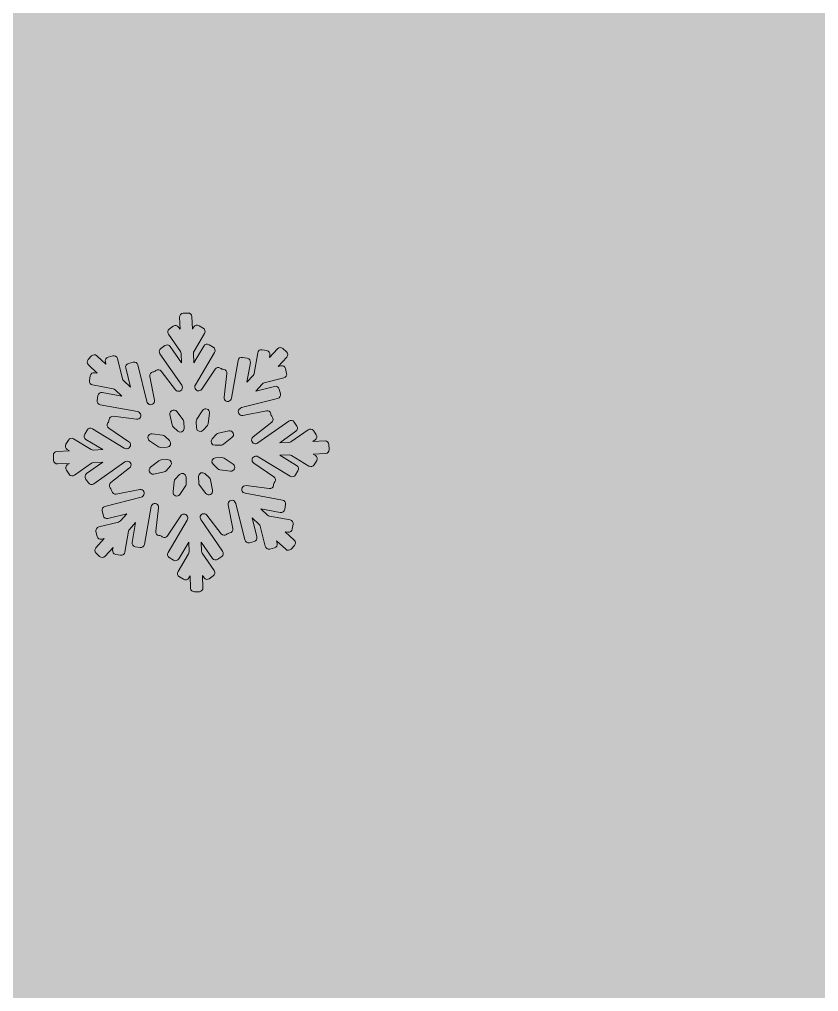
# Model space of a CAD drawing. Header units: millimetres. Extents: x 23 to 212, y -113 to -9.
# Drawn here: x 155.08 to 166.59, y -46.52 to -32.51 of the extents above; entities that cross this region are included whole.
import ezdxf

# ---------------------------------------------------------------- set-up
doc = ezdxf.new("R2010")
doc.units = ezdxf.units.MM
doc.header["$MEASUREMENT"] = 0
doc.layers.add('engraving', color=7, linetype='Continuous')
doc.layers.add('Layer 1', color=7, linetype='Continuous')

msp = doc.modelspace()

# ---------------------------------------------------------------- hatches: boundary and pattern name
at = {"layer": 'Layer 1'}
h = msp.add_hatch(color=2, dxfattribs=at)
h.dxf.hatch_style = 2
edge = h.paths.add_edge_path()
edge.add_spline(control_points=[(210.685, -79.288), (209.529, -76.47), (207.704, -73.987), (205.211, -71.837), (202.717, -69.689), (199.483, -68.006), (195.51, -66.789), (200.456, -65.005), (204.086, -62.492), (206.397, -59.247), (208.708, -56.004), (209.863, -52.435), (209.863, -48.543), (209.863, -41.326), (206.457, -35.852), (199.645, -32.121), (194.6, -29.33), (188.336, -27.699), (180.863, -27.224), (180.863, -27.224), (180.863, -24.792), (180.863, -24.792), (180.863, -22.224), (178.859, -20.106), (176.338, -19.914), (177.843, -18.799), (178.823, -17.016), (178.823, -14.999), (178.823, -11.618), (176.082, -8.878), (172.702, -8.878), (169.321, -8.878), (166.581, -11.618), (166.581, -14.999), (166.581, -17.016), (167.561, -18.799), (169.066, -19.914), (166.545, -20.106), (164.541, -22.224), (164.541, -24.792), (164.541, -24.792), (164.541, -27.073), (164.541, -27.073), (164.541, -27.073), (132.986, -27.073), (132.986, -27.073), (132.986, -27.073), (132.986, -112.222), (132.986, -112.222), (132.986, -112.222), (178.176, -112.222), (178.176, -112.222), (184.298, -112.222), (189.965, -111.381), (195.175, -109.698), (200.385, -108.016), (204.612, -105.33), (207.856, -101.639), (210.897, -98.112), (212.418, -93.672), (212.418, -88.32), (212.418, -85.117), (211.84, -82.107), (210.685, -79.288)], knot_values=[0, 0, 0, 0, 1, 1, 1, 2, 2, 2, 3, 3, 3, 4, 4, 4, 5, 5, 5, 6, 6, 6, 7, 7, 7, 8, 8, 8, 9, 9, 9, 10, 10, 10, 11, 11, 11, 12, 12, 12, 13, 13, 13, 14, 14, 14, 15, 15, 15, 16, 16, 16, 17, 17, 17, 18, 18, 18, 19, 19, 19, 20, 20, 20, 21, 21, 21, 21], degree=3, periodic=1)
edge = h.paths.add_edge_path()
edge.add_spline(control_points=[(168.894, -14.999), (168.894, -12.899), (170.602, -11.191), (172.702, -11.191), (174.801, -11.191), (176.509, -12.899), (176.509, -14.999), (176.509, -17.098), (174.801, -18.806), (172.702, -18.806), (170.602, -18.806), (168.894, -17.098), (168.894, -14.999)], knot_values=[0, 0, 0, 0, 1, 1, 1, 2, 2, 2, 3, 3, 3, 4, 4, 4, 4], degree=3, periodic=1)
edge = h.paths.add_edge_path()
edge.add_spline(control_points=[(161.024, -47.692), (161.024, -47.692), (174.526, -47.692), (174.526, -47.692), (178.824, -48.097), (180.973, -50.084), (180.973, -53.652), (180.649, -57.788), (178.5, -59.855), (174.526, -59.855), (174.526, -59.855), (161.024, -59.855), (161.024, -59.855), (161.024, -59.855), (161.024, -47.692), (161.024, -47.692)], knot_values=[0, 0, 0, 0, 1, 1, 1, 2, 2, 2, 3, 3, 3, 4, 4, 4, 5, 5, 5, 5], degree=3, periodic=1)
edge = h.paths.add_edge_path()
edge.add_spline(control_points=[(180.791, -89.643), (179.21, -90.911), (177.121, -91.543), (174.526, -91.543), (174.526, -91.543), (161.024, -91.543), (161.024, -91.543), (161.024, -91.543), (161.024, -78.893), (161.024, -78.893), (161.024, -78.893), (174.526, -78.893), (174.526, -78.893), (180.283, -78.893), (183.163, -80.804), (183.163, -84.626), (183.163, -86.703), (182.372, -88.376), (180.791, -89.643)], knot_values=[0, 0, 0, 0, 1, 1, 1, 2, 2, 2, 3, 3, 3, 4, 4, 4, 5, 5, 5, 6, 6, 6, 6], degree=3, periodic=1)

# ---------------------------------------------------------------- linework, layer by layer
at = {"layer": 'engraving', "lineweight": 0}
for points, knots in [([(159.539, -38.639), (159.538, -38.609), (159.513, -38.585), (159.483, -38.586), (159.483, -38.586), (159.309, -38.593), (159.309, -38.593), (159.309, -38.593), (159.341, -38.57), (159.341, -38.57), (159.366, -38.553), (159.372, -38.519), (159.355, -38.495), (159.355, -38.495), (159.314, -38.436), (159.314, -38.436), (159.297, -38.412), (159.263, -38.405), (159.238, -38.423), (159.238, -38.423), (158.992, -38.597), (158.992, -38.597), (158.983, -38.603), (158.973, -38.606), (158.963, -38.607), (158.963, -38.607), (158.83, -38.612), (158.83, -38.612), (158.83, -38.612), (159.064, -38.446), (159.064, -38.446), (159.088, -38.429), (159.094, -38.395), (159.077, -38.371), (159.077, -38.371), (159.037, -38.313), (159.037, -38.313), (159.02, -38.288), (158.985, -38.282), (158.961, -38.299), (158.961, -38.299), (158.513, -38.615), (158.513, -38.615), (158.504, -38.621), (158.494, -38.625), (158.484, -38.625), (158.484, -38.625), (158.481, -38.625), (158.481, -38.625), (158.428, -38.627), (158.404, -38.561), (158.445, -38.528), (158.445, -38.528), (158.714, -38.316), (158.714, -38.316), (158.737, -38.298), (158.741, -38.264), (158.723, -38.24), (158.723, -38.24), (158.714, -38.229), (158.714, -38.229), (158.709, -38.222), (158.706, -38.215), (158.704, -38.206), (158.704, -38.206), (158.701, -38.193), (158.701, -38.193), (158.696, -38.163), (158.667, -38.144), (158.637, -38.15), (158.637, -38.15), (158.298, -38.217), (158.298, -38.217), (158.247, -38.228), (158.212, -38.166), (158.247, -38.127), (158.247, -38.127), (158.253, -38.121), (158.253, -38.121), (158.26, -38.113), (158.27, -38.107), (158.28, -38.105), (158.28, -38.105), (158.8, -37.974), (158.8, -37.974), (158.829, -37.967), (158.847, -37.938), (158.84, -37.908), (158.84, -37.908), (158.822, -37.839), (158.822, -37.839), (158.815, -37.81), (158.786, -37.792), (158.756, -37.799), (158.756, -37.799), (158.484, -37.868), (158.484, -37.868), (158.484, -37.868), (158.578, -37.765), (158.578, -37.765), (158.585, -37.757), (158.594, -37.751), (158.605, -37.749), (158.605, -37.749), (158.89, -37.677), (158.89, -37.677), (158.919, -37.67), (158.937, -37.64), (158.929, -37.611), (158.929, -37.611), (158.912, -37.542), (158.912, -37.542), (158.905, -37.513), (158.875, -37.495), (158.846, -37.502), (158.846, -37.502), (158.809, -37.512), (158.809, -37.512), (158.809, -37.512), (158.931, -37.378), (158.931, -37.378), (158.951, -37.356), (158.95, -37.322), (158.928, -37.301), (158.928, -37.301), (158.876, -37.253), (158.876, -37.253), (158.854, -37.232), (158.819, -37.234), (158.799, -37.256), (158.799, -37.256), (158.682, -37.384), (158.682, -37.384), (158.682, -37.384), (158.689, -37.346), (158.689, -37.346), (158.694, -37.316), (158.674, -37.288), (158.645, -37.283), (158.645, -37.283), (158.576, -37.27), (158.576, -37.27), (158.546, -37.265), (158.518, -37.285), (158.512, -37.314), (158.512, -37.314), (158.46, -37.614), (158.46, -37.614), (158.458, -37.625), (158.454, -37.634), (158.447, -37.642), (158.447, -37.642), (158.357, -37.74), (158.357, -37.74), (158.357, -37.74), (158.407, -37.456), (158.407, -37.456), (158.412, -37.427), (158.392, -37.399), (158.363, -37.393), (158.363, -37.393), (158.294, -37.381), (158.294, -37.381), (158.264, -37.375), (158.235, -37.395), (158.23, -37.425), (158.23, -37.425), (158.135, -37.97), (158.135, -37.97), (158.133, -37.981), (158.129, -37.99), (158.122, -37.998), (158.122, -37.998), (158.122, -37.998), (158.122, -37.998), (158.086, -38.037), (158.021, -38.007), (158.027, -37.955), (158.027, -37.955), (158.069, -37.615), (158.069, -37.615), (158.072, -37.585), (158.051, -37.558), (158.021, -37.554), (158.021, -37.554), (158.008, -37.552), (158.008, -37.552), (158, -37.551), (157.992, -37.548), (157.985, -37.543), (157.985, -37.543), (157.974, -37.536), (157.974, -37.536), (157.949, -37.519), (157.914, -37.526), (157.898, -37.551), (157.898, -37.551), (157.707, -37.839), (157.707, -37.839), (157.678, -37.883), (157.61, -37.864), (157.607, -37.811), (157.607, -37.811), (157.607, -37.805), (157.607, -37.805), (157.607, -37.795), (157.609, -37.784), (157.615, -37.775), (157.615, -37.775), (157.891, -37.31), (157.891, -37.31), (157.906, -37.284), (157.898, -37.251), (157.872, -37.236), (157.872, -37.236), (157.812, -37.199), (157.812, -37.199), (157.786, -37.183), (157.752, -37.191), (157.737, -37.218), (157.737, -37.218), (157.593, -37.46), (157.593, -37.46), (157.593, -37.46), (157.588, -37.32), (157.588, -37.32), (157.587, -37.31), (157.59, -37.299), (157.595, -37.29), (157.595, -37.29), (157.747, -37.035), (157.747, -37.035), (157.762, -37.009), (157.754, -36.976), (157.728, -36.961), (157.728, -36.961), (157.668, -36.924), (157.668, -36.924), (157.642, -36.908), (157.608, -36.917), (157.593, -36.943), (157.593, -36.943), (157.574, -36.975), (157.574, -36.975), (157.574, -36.975), (157.566, -36.794), (157.566, -36.794), (157.565, -36.764), (157.54, -36.741), (157.51, -36.742), (157.51, -36.742), (157.44, -36.744), (157.44, -36.744), (157.41, -36.746), (157.386, -36.771), (157.387, -36.801), (157.387, -36.801), (157.394, -36.976), (157.394, -36.976), (157.394, -36.976), (157.373, -36.945), (157.373, -36.945), (157.356, -36.92), (157.321, -36.914), (157.297, -36.931), (157.297, -36.931), (157.239, -36.972), (157.239, -36.972), (157.215, -36.989), (157.209, -37.023), (157.226, -37.047), (157.226, -37.047), (157.399, -37.298), (157.399, -37.298), (157.405, -37.306), (157.408, -37.316), (157.409, -37.327), (157.409, -37.327), (157.414, -37.461), (157.414, -37.461), (157.414, -37.461), (157.251, -37.225), (157.251, -37.225), (157.234, -37.2), (157.2, -37.194), (157.175, -37.212), (157.175, -37.212), (157.118, -37.252), (157.118, -37.252), (157.093, -37.269), (157.087, -37.303), (157.104, -37.328), (157.104, -37.328), (157.419, -37.783), (157.419, -37.783), (157.424, -37.791), (157.428, -37.801), (157.428, -37.811), (157.428, -37.811), (157.428, -37.812), (157.428, -37.812), (157.43, -37.866), (157.363, -37.89), (157.33, -37.848), (157.33, -37.848), (157.124, -37.579), (157.124, -37.579), (157.105, -37.555), (157.071, -37.551), (157.047, -37.57), (157.047, -37.57), (157.037, -37.578), (157.037, -37.578), (157.03, -37.583), (157.022, -37.587), (157.014, -37.588), (157.014, -37.588), (157.001, -37.591), (157.001, -37.591), (156.971, -37.597), (156.952, -37.626), (156.958, -37.655), (156.958, -37.655), (157.025, -37.997), (157.025, -37.997), (157.036, -38.049), (156.973, -38.084), (156.935, -38.048), (156.935, -38.048), (156.931, -38.045), (156.931, -38.045), (156.924, -38.037), (156.918, -38.028), (156.916, -38.018), (156.916, -38.018), (156.785, -37.49), (156.785, -37.49), (156.778, -37.461), (156.748, -37.443), (156.719, -37.451), (156.719, -37.451), (156.651, -37.468), (156.651, -37.468), (156.622, -37.475), (156.604, -37.504), (156.611, -37.534), (156.611, -37.534), (156.679, -37.809), (156.679, -37.809), (156.679, -37.809), (156.579, -37.715), (156.579, -37.715), (156.571, -37.708), (156.565, -37.698), (156.563, -37.688), (156.563, -37.688), (156.491, -37.399), (156.491, -37.399), (156.484, -37.369), (156.454, -37.352), (156.425, -37.359), (156.425, -37.359), (156.357, -37.376), (156.357, -37.376), (156.328, -37.383), (156.31, -37.413), (156.318, -37.442), (156.318, -37.442), (156.327, -37.479), (156.327, -37.479), (156.327, -37.479), (156.196, -37.357), (156.196, -37.357), (156.174, -37.336), (156.139, -37.338), (156.118, -37.36), (156.118, -37.36), (156.071, -37.412), (156.071, -37.412), (156.051, -37.434), (156.052, -37.468), (156.074, -37.489), (156.074, -37.489), (156.202, -37.608), (156.202, -37.608), (156.202, -37.608), (156.164, -37.602), (156.164, -37.602), (156.135, -37.596), (156.106, -37.616), (156.101, -37.646), (156.101, -37.646), (156.089, -37.716), (156.089, -37.716), (156.084, -37.746), (156.103, -37.774), (156.133, -37.779), (156.133, -37.779), (156.429, -37.833), (156.429, -37.833), (156.439, -37.835), (156.449, -37.839), (156.457, -37.847), (156.457, -37.847), (156.555, -37.938), (156.555, -37.938), (156.555, -37.938), (156.274, -37.888), (156.274, -37.888), (156.245, -37.882), (156.216, -37.902), (156.211, -37.932), (156.211, -37.932), (156.199, -38.002), (156.199, -38.002), (156.194, -38.032), (156.213, -38.06), (156.243, -38.065), (156.243, -38.065), (156.782, -38.162), (156.782, -38.162), (156.792, -38.164), (156.802, -38.169), (156.809, -38.176), (156.809, -38.176), (156.812, -38.179), (156.812, -38.179), (156.85, -38.215), (156.82, -38.279), (156.768, -38.273), (156.768, -38.273), (156.432, -38.23), (156.432, -38.23), (156.402, -38.226), (156.375, -38.247), (156.371, -38.277), (156.371, -38.277), (156.369, -38.291), (156.369, -38.291), (156.368, -38.3), (156.365, -38.308), (156.361, -38.315), (156.361, -38.315), (156.353, -38.326), (156.353, -38.326), (156.337, -38.351), (156.343, -38.385), (156.368, -38.401), (156.368, -38.401), (156.657, -38.597), (156.657, -38.597), (156.701, -38.627), (156.681, -38.695), (156.628, -38.697), (156.628, -38.697), (156.622, -38.697), (156.622, -38.697), (156.611, -38.698), (156.6, -38.695), (156.591, -38.689), (156.591, -38.689), (156.131, -38.409), (156.131, -38.409), (156.106, -38.394), (156.072, -38.402), (156.056, -38.428), (156.056, -38.428), (156.02, -38.489), (156.02, -38.489), (156.005, -38.515), (156.013, -38.548), (156.039, -38.563), (156.039, -38.563), (156.28, -38.711), (156.28, -38.711), (156.28, -38.711), (156.143, -38.716), (156.143, -38.716), (156.132, -38.716), (156.121, -38.714), (156.112, -38.708), (156.112, -38.708), (155.86, -38.555), (155.86, -38.555), (155.834, -38.539), (155.8, -38.547), (155.785, -38.573), (155.785, -38.573), (155.749, -38.634), (155.749, -38.634), (155.734, -38.66), (155.742, -38.693), (155.767, -38.709), (155.767, -38.709), (155.801, -38.729), (155.801, -38.729), (155.801, -38.729), (155.622, -38.736), (155.622, -38.736), (155.592, -38.737), (155.568, -38.763), (155.569, -38.793), (155.569, -38.793), (155.572, -38.864), (155.572, -38.864), (155.574, -38.894), (155.599, -38.918), (155.629, -38.916), (155.629, -38.916), (155.803, -38.91), (155.803, -38.91), (155.803, -38.91), (155.77, -38.932), (155.77, -38.932), (155.746, -38.95), (155.74, -38.983), (155.757, -39.008), (155.757, -39.008), (155.797, -39.066), (155.797, -39.066), (155.815, -39.091), (155.849, -39.097), (155.874, -39.08), (155.874, -39.08), (156.12, -38.906), (156.12, -38.906), (156.128, -38.9), (156.138, -38.897), (156.149, -38.896), (156.149, -38.896), (156.282, -38.891), (156.282, -38.891), (156.282, -38.891), (156.048, -39.056), (156.048, -39.056), (156.023, -39.074), (156.017, -39.107), (156.034, -39.132), (156.034, -39.132), (156.075, -39.19), (156.075, -39.19), (156.092, -39.215), (156.126, -39.221), (156.151, -39.204), (156.151, -39.204), (156.599, -38.888), (156.599, -38.888), (156.607, -38.881), (156.618, -38.878), (156.628, -38.878), (156.628, -38.878), (156.631, -38.877), (156.631, -38.877), (156.683, -38.875), (156.708, -38.942), (156.667, -38.975), (156.667, -38.975), (156.398, -39.186), (156.398, -39.186), (156.375, -39.205), (156.37, -39.239), (156.389, -39.262), (156.389, -39.262), (156.397, -39.274), (156.397, -39.274), (156.402, -39.28), (156.406, -39.288), (156.407, -39.296), (156.407, -39.296), (156.41, -39.31), (156.41, -39.31), (156.416, -39.34), (156.445, -39.359), (156.474, -39.353), (156.474, -39.353), (156.813, -39.285), (156.813, -39.285), (156.865, -39.275), (156.9, -39.337), (156.864, -39.376), (156.864, -39.376), (156.859, -39.382), (156.859, -39.382), (156.851, -39.39), (156.842, -39.395), (156.832, -39.398), (156.832, -39.398), (156.312, -39.528), (156.312, -39.528), (156.282, -39.536), (156.265, -39.565), (156.272, -39.594), (156.272, -39.594), (156.289, -39.664), (156.289, -39.664), (156.296, -39.693), (156.326, -39.711), (156.355, -39.703), (156.355, -39.703), (156.628, -39.635), (156.628, -39.635), (156.628, -39.635), (156.534, -39.738), (156.534, -39.738), (156.527, -39.746), (156.517, -39.751), (156.507, -39.754), (156.507, -39.754), (156.222, -39.825), (156.222, -39.825), (156.193, -39.833), (156.175, -39.862), (156.182, -39.891), (156.182, -39.891), (156.199, -39.961), (156.199, -39.961), (156.207, -39.99), (156.236, -40.008), (156.265, -40), (156.265, -40), (156.303, -39.991), (156.303, -39.991), (156.303, -39.991), (156.181, -40.125), (156.181, -40.125), (156.16, -40.147), (156.162, -40.181), (156.184, -40.201), (156.184, -40.201), (156.235, -40.25), (156.235, -40.25), (156.257, -40.271), (156.292, -40.269), (156.313, -40.247), (156.313, -40.247), (156.429, -40.119), (156.429, -40.119), (156.429, -40.119), (156.423, -40.157), (156.423, -40.157), (156.418, -40.187), (156.437, -40.215), (156.467, -40.22), (156.467, -40.22), (156.536, -40.233), (156.536, -40.233), (156.566, -40.238), (156.594, -40.218), (156.599, -40.188), (156.599, -40.188), (156.651, -39.888), (156.651, -39.888), (156.653, -39.878), (156.658, -39.869), (156.665, -39.861), (156.665, -39.861), (156.754, -39.763), (156.754, -39.763), (156.754, -39.763), (156.705, -40.047), (156.705, -40.047), (156.7, -40.076), (156.719, -40.104), (156.749, -40.11), (156.749, -40.11), (156.818, -40.122), (156.818, -40.122), (156.848, -40.127), (156.876, -40.108), (156.881, -40.078), (156.881, -40.078), (156.976, -39.532), (156.976, -39.532), (156.978, -39.522), (156.983, -39.513), (156.99, -39.505), (156.99, -39.505), (156.99, -39.505), (156.99, -39.505), (157.026, -39.466), (157.091, -39.496), (157.084, -39.548), (157.084, -39.548), (157.043, -39.888), (157.043, -39.888), (157.039, -39.918), (157.06, -39.945), (157.09, -39.949), (157.09, -39.949), (157.103, -39.95), (157.103, -39.95), (157.112, -39.951), (157.12, -39.954), (157.127, -39.959), (157.127, -39.959), (157.138, -39.967), (157.138, -39.967), (157.163, -39.984), (157.197, -39.977), (157.214, -39.952), (157.214, -39.952), (157.404, -39.663), (157.404, -39.663), (157.433, -39.619), (157.502, -39.638), (157.504, -39.691), (157.504, -39.691), (157.504, -39.697), (157.504, -39.697), (157.505, -39.708), (157.502, -39.718), (157.497, -39.727), (157.497, -39.727), (157.221, -40.193), (157.221, -40.193), (157.206, -40.219), (157.214, -40.252), (157.239, -40.267), (157.239, -40.267), (157.299, -40.304), (157.299, -40.304), (157.325, -40.32), (157.359, -40.311), (157.375, -40.285), (157.375, -40.285), (157.518, -40.043), (157.518, -40.043), (157.518, -40.043), (157.524, -40.182), (157.524, -40.182), (157.525, -40.193), (157.522, -40.203), (157.517, -40.212), (157.517, -40.212), (157.365, -40.468), (157.365, -40.468), (157.35, -40.493), (157.358, -40.527), (157.384, -40.542), (157.384, -40.542), (157.444, -40.579), (157.444, -40.579), (157.47, -40.595), (157.503, -40.586), (157.519, -40.56), (157.519, -40.56), (157.538, -40.528), (157.538, -40.528), (157.538, -40.528), (157.545, -40.709), (157.545, -40.709), (157.547, -40.739), (157.572, -40.762), (157.602, -40.761), (157.602, -40.761), (157.672, -40.758), (157.672, -40.758), (157.702, -40.757), (157.726, -40.732), (157.724, -40.702), (157.724, -40.702), (157.717, -40.527), (157.717, -40.527), (157.717, -40.527), (157.739, -40.558), (157.739, -40.558), (157.756, -40.583), (157.79, -40.589), (157.815, -40.571), (157.815, -40.571), (157.872, -40.531), (157.872, -40.531), (157.897, -40.514), (157.903, -40.48), (157.886, -40.455), (157.886, -40.455), (157.713, -40.205), (157.713, -40.205), (157.707, -40.197), (157.703, -40.187), (157.703, -40.176), (157.703, -40.176), (157.698, -40.042), (157.698, -40.042), (157.698, -40.042), (157.86, -40.278), (157.86, -40.278), (157.878, -40.303), (157.912, -40.309), (157.937, -40.291), (157.937, -40.291), (157.994, -40.251), (157.994, -40.251), (158.018, -40.233), (158.024, -40.2), (158.007, -40.175), (158.007, -40.175), (157.693, -39.72), (157.693, -39.72), (157.687, -39.712), (157.684, -39.702), (157.683, -39.691), (157.683, -39.691), (157.683, -39.69), (157.683, -39.69), (157.681, -39.637), (157.749, -39.613), (157.781, -39.655), (157.781, -39.655), (157.988, -39.923), (157.988, -39.923), (158.006, -39.947), (158.041, -39.952), (158.065, -39.933), (158.065, -39.933), (158.075, -39.925), (158.075, -39.925), (158.082, -39.92), (158.09, -39.916), (158.098, -39.914), (158.098, -39.914), (158.111, -39.912), (158.111, -39.912), (158.14, -39.906), (158.16, -39.877), (158.154, -39.848), (158.154, -39.848), (158.086, -39.505), (158.086, -39.505), (158.076, -39.454), (158.138, -39.419), (158.177, -39.455), (158.177, -39.455), (158.18, -39.458), (158.18, -39.458), (158.188, -39.465), (158.193, -39.475), (158.196, -39.485), (158.196, -39.485), (158.326, -40.012), (158.326, -40.012), (158.334, -40.042), (158.363, -40.06), (158.393, -40.052), (158.393, -40.052), (158.461, -40.035), (158.461, -40.035), (158.49, -40.028), (158.507, -39.998), (158.5, -39.969), (158.5, -39.969), (158.432, -39.694), (158.432, -39.694), (158.432, -39.694), (158.533, -39.788), (158.533, -39.788), (158.541, -39.795), (158.546, -39.804), (158.549, -39.815), (158.549, -39.815), (158.62, -40.104), (158.62, -40.104), (158.628, -40.133), (158.657, -40.151), (158.686, -40.144), (158.686, -40.144), (158.754, -40.127), (158.754, -40.127), (158.784, -40.12), (158.801, -40.09), (158.794, -40.061), (158.794, -40.061), (158.785, -40.023), (158.785, -40.023), (158.785, -40.023), (158.916, -40.146), (158.916, -40.146), (158.938, -40.167), (158.973, -40.165), (158.993, -40.143), (158.993, -40.143), (159.041, -40.091), (159.041, -40.091), (159.061, -40.069), (159.06, -40.034), (159.038, -40.014), (159.038, -40.014), (158.91, -39.894), (158.91, -39.894), (158.91, -39.894), (158.947, -39.901), (158.947, -39.901), (158.977, -39.906), (159.005, -39.887), (159.011, -39.857), (159.011, -39.857), (159.023, -39.787), (159.023, -39.787), (159.028, -39.757), (159.008, -39.729), (158.979, -39.724), (158.979, -39.724), (158.683, -39.67), (158.683, -39.67), (158.672, -39.668), (158.663, -39.663), (158.655, -39.656), (158.655, -39.656), (158.557, -39.565), (158.557, -39.565), (158.557, -39.565), (158.837, -39.615), (158.837, -39.615), (158.867, -39.621), (158.895, -39.601), (158.901, -39.571), (158.901, -39.571), (158.913, -39.501), (158.913, -39.501), (158.918, -39.471), (158.898, -39.443), (158.869, -39.438), (158.869, -39.438), (158.33, -39.34), (158.33, -39.34), (158.32, -39.338), (158.31, -39.334), (158.302, -39.327), (158.302, -39.327), (158.3, -39.324), (158.3, -39.324), (158.261, -39.288), (158.291, -39.224), (158.344, -39.23), (158.344, -39.23), (158.68, -39.273), (158.68, -39.273), (158.71, -39.277), (158.737, -39.255), (158.741, -39.225), (158.741, -39.225), (158.742, -39.212), (158.742, -39.212), (158.743, -39.203), (158.746, -39.195), (158.751, -39.188), (158.751, -39.188), (158.759, -39.176), (158.759, -39.176), (158.775, -39.152), (158.768, -39.118), (158.744, -39.101), (158.744, -39.101), (158.455, -38.905), (158.455, -38.905), (158.411, -38.876), (158.431, -38.808), (158.483, -38.806), (158.483, -38.806), (158.49, -38.805), (158.49, -38.805), (158.501, -38.805), (158.511, -38.808), (158.52, -38.813), (158.52, -38.813), (158.98, -39.093), (158.98, -39.093), (159.006, -39.109), (159.04, -39.101), (159.055, -39.075), (159.055, -39.075), (159.092, -39.014), (159.092, -39.014), (159.107, -38.988), (159.099, -38.955), (159.073, -38.939), (159.073, -38.939), (158.831, -38.792), (158.831, -38.792), (158.831, -38.792), (158.969, -38.787), (158.969, -38.787), (158.98, -38.786), (158.99, -38.789), (158.999, -38.795), (158.999, -38.795), (159.251, -38.948), (159.251, -38.948), (159.277, -38.964), (159.311, -38.956), (159.327, -38.929), (159.327, -38.929), (159.363, -38.868), (159.363, -38.868), (159.378, -38.843), (159.37, -38.81), (159.344, -38.794), (159.344, -38.794), (159.311, -38.774), (159.311, -38.774), (159.311, -38.774), (159.49, -38.767), (159.49, -38.767), (159.52, -38.765), (159.543, -38.74), (159.542, -38.71), (159.542, -38.71), (159.539, -38.639), (159.539, -38.639)], [0, 0, 0, 0, 1, 1, 1, 2, 2, 2, 3, 3, 3, 4, 4, 4, 5, 5, 5, 6, 6, 6, 7, 7, 7, 8, 8, 8, 9, 9, 9, 10, 10, 10, 11, 11, 11, 12, 12, 12, 13, 13, 13, 14, 14, 14, 15, 15, 15, 16, 16, 16, 17, 17, 17, 18, 18, 18, 19, 19, 19, 20, 20, 20, 21, 21, 21, 22, 22, 22, 23, 23, 23, 24, 24, 24, 25, 25, 25, 26, 26, 26, 27, 27, 27, 28, 28, 28, 29, 29, 29, 30, 30, 30, 31, 31, 31, 32, 32, 32, 33, 33, 33, 34, 34, 34, 35, 35, 35, 36, 36, 36, 37, 37, 37, 38, 38, 38, 39, 39, 39, 40, 40, 40, 41, 41, 41, 42, 42, 42, 43, 43, 43, 44, 44, 44, 45, 45, 45, 46, 46, 46, 47, 47, 47, 48, 48, 48, 49, 49, 49, 50, 50, 50, 51, 51, 51, 52, 52, 52, 53, 53, 53, 54, 54, 54, 55, 55, 55, 56, 56, 56, 57, 57, 57, 58, 58, 58, 59, 59, 59, 60, 60, 60, 61, 61, 61, 62, 62, 62, 63, 63, 63, 64, 64, 64, 65, 65, 65, 66, 66, 66, 67, 67, 67, 68, 68, 68, 69, 69, 69, 70, 70, 70, 71, 71, 71, 72, 72, 72, 73, 73, 73, 74, 74, 74, 75, 75, 75, 76, 76, 76, 77, 77, 77, 78, 78, 78, 79, 79, 79, 80, 80, 80, 81, 81, 81, 82, 82, 82, 83, 83, 83, 84, 84, 84, 85, 85, 85, 86, 86, 86, 87, 87, 87, 88, 88, 88, 89, 89, 89, 90, 90, 90, 91, 91, 91, 92, 92, 92, 93, 93, 93, 94, 94, 94, 95, 95, 95, 96, 96, 96, 97, 97, 97, 98, 98, 98, 99, 99, 99, 100, 100, 100, 101, 101, 101, 102, 102, 102, 103, 103, 103, 104, 104, 104, 105, 105, 105, 106, 106, 106, 107, 107, 107, 108, 108, 108, 109, 109, 109, 110, 110, 110, 111, 111, 111, 112, 112, 112, 113, 113, 113, 114, 114, 114, 115, 115, 115, 116, 116, 116, 117, 117, 117, 118, 118, 118, 119, 119, 119, 120, 120, 120, 121, 121, 121, 122, 122, 122, 123, 123, 123, 124, 124, 124, 125, 125, 125, 126, 126, 126, 127, 127, 127, 128, 128, 128, 129, 129, 129, 130, 130, 130, 131, 131, 131, 132, 132, 132, 133, 133, 133, 134, 134, 134, 135, 135, 135, 136, 136, 136, 137, 137, 137, 138, 138, 138, 139, 139, 139, 140, 140, 140, 141, 141, 141, 142, 142, 142, 143, 143, 143, 144, 144, 144, 145, 145, 145, 146, 146, 146, 147, 147, 147, 148, 148, 148, 149, 149, 149, 150, 150, 150, 151, 151, 151, 152, 152, 152, 153, 153, 153, 154, 154, 154, 155, 155, 155, 156, 156, 156, 157, 157, 157, 158, 158, 158, 159, 159, 159, 160, 160, 160, 161, 161, 161, 162, 162, 162, 163, 163, 163, 164, 164, 164, 165, 165, 165, 166, 166, 166, 167, 167, 167, 168, 168, 168, 169, 169, 169, 170, 170, 170, 171, 171, 171, 172, 172, 172, 173, 173, 173, 174, 174, 174, 175, 175, 175, 176, 176, 176, 177, 177, 177, 178, 178, 178, 179, 179, 179, 180, 180, 180, 181, 181, 181, 182, 182, 182, 183, 183, 183, 184, 184, 184, 185, 185, 185, 186, 186, 186, 187, 187, 187, 188, 188, 188, 189, 189, 189, 190, 190, 190, 191, 191, 191, 192, 192, 192, 193, 193, 193, 194, 194, 194, 195, 195, 195, 196, 196, 196, 197, 197, 197, 198, 198, 198, 199, 199, 199, 200, 200, 200, 201, 201, 201, 202, 202, 202, 203, 203, 203, 204, 204, 204, 205, 205, 205, 206, 206, 206, 207, 207, 207, 208, 208, 208, 209, 209, 209, 210, 210, 210, 211, 211, 211, 212, 212, 212, 213, 213, 213, 214, 214, 214, 215, 215, 215, 216, 216, 216, 217, 217, 217, 218, 218, 218, 219, 219, 219, 220, 220, 220, 221, 221, 221, 222, 222, 222, 223, 223, 223, 224, 224, 224, 225, 225, 225, 226, 226, 226, 227, 227, 227, 228, 228, 228, 229, 229, 229, 230, 230, 230, 231, 231, 231, 232, 232, 232, 233, 233, 233, 234, 234, 234, 235, 235, 235, 236, 236, 236, 237, 237, 237, 238, 238, 238, 239, 239, 239, 240, 240, 240, 241, 241, 241, 242, 242, 242, 243, 243, 243, 244, 244, 244, 245, 245, 245, 246, 246, 246, 247, 247, 247, 248, 248, 248, 249, 249, 249, 250, 250, 250, 251, 251, 251, 252, 252, 252, 253, 253, 253, 254, 254, 254, 255, 255, 255, 256, 256, 256, 257, 257, 257, 258, 258, 258, 259, 259, 259, 260, 260, 260, 261, 261, 261, 262, 262, 262, 263, 263, 263, 264, 264, 264, 265, 265, 265, 266, 266, 266, 267, 267, 267, 268, 268, 268, 269, 269, 269, 270, 270, 270, 271, 271, 271, 272, 272, 272, 273, 273, 273, 274, 274, 274, 275, 275, 275, 276, 276, 276, 277, 277, 277, 278, 278, 278, 279, 279, 279, 280, 280, 280, 281, 281, 281, 282, 282, 282, 283, 283, 283, 284, 284, 284, 285, 285, 285, 286, 286, 286, 287, 287, 287, 288, 288, 288, 289, 289, 289, 290, 290, 290, 291, 291, 291, 292, 292, 292, 293, 293, 293, 294, 294, 294, 295, 295, 295, 296, 296, 296, 297, 297, 297, 298, 298, 298, 299, 299, 299, 300, 300, 300, 301, 301, 301, 302, 302, 302, 303, 303, 303, 304, 304, 304, 305, 305, 305, 306, 306, 306, 307, 307, 307, 308, 308, 308, 309, 309, 309, 310, 310, 310, 311, 311, 311, 312, 312, 312, 313, 313, 313, 314, 314, 314, 315, 315, 315, 316, 316, 316, 317, 317, 317, 318, 318, 318, 319, 319, 319, 320, 320, 320, 321, 321, 321, 322, 322, 322, 323, 323, 323, 324, 324, 324, 325, 325, 325, 326, 326, 326, 327, 327, 327, 328, 328, 328, 329, 329, 329, 330, 330, 330, 331, 331, 331, 332, 332, 332, 333, 333, 333, 334, 334, 334, 335, 335, 335, 336, 336, 336, 336]), ([(157.631, -38.397), (157.631, -38.397), (157.627, -38.305), (157.627, -38.305), (157.627, -38.294), (157.63, -38.282), (157.636, -38.273), (157.636, -38.273), (157.719, -38.147), (157.719, -38.147), (157.751, -38.099), (157.826, -38.126), (157.819, -38.184), (157.819, -38.184), (157.801, -38.335), (157.801, -38.335), (157.799, -38.346), (157.794, -38.357), (157.787, -38.365), (157.787, -38.365), (157.726, -38.432), (157.726, -38.432), (157.693, -38.468), (157.633, -38.446), (157.631, -38.397)], [0, 0, 0, 0, 1, 1, 1, 2, 2, 2, 3, 3, 3, 4, 4, 4, 5, 5, 5, 6, 6, 6, 7, 7, 7, 8, 8, 8, 8]), ([(157.346, -38.162), (157.346, -38.162), (157.437, -38.28), (157.437, -38.28), (157.444, -38.289), (157.448, -38.3), (157.448, -38.311), (157.448, -38.311), (157.452, -38.404), (157.452, -38.404), (157.454, -38.452), (157.396, -38.479), (157.36, -38.446), (157.36, -38.446), (157.295, -38.384), (157.295, -38.384), (157.286, -38.376), (157.281, -38.366), (157.278, -38.355), (157.278, -38.355), (157.249, -38.205), (157.249, -38.205), (157.238, -38.149), (157.31, -38.116), (157.346, -38.162)], [0, 0, 0, 0, 1, 1, 1, 2, 2, 2, 3, 3, 3, 4, 4, 4, 5, 5, 5, 6, 6, 6, 7, 7, 7, 8, 8, 8, 8]), ([(157.083, -38.669), (157.083, -38.669), (156.955, -38.582), (156.955, -38.582), (156.907, -38.55), (156.935, -38.476), (156.992, -38.483), (156.992, -38.483), (157.142, -38.502), (157.142, -38.502), (157.154, -38.503), (157.164, -38.508), (157.173, -38.516), (157.173, -38.516), (157.241, -38.58), (157.241, -38.58), (157.277, -38.613), (157.255, -38.673), (157.206, -38.675), (157.206, -38.675), (157.115, -38.678), (157.115, -38.678), (157.104, -38.679), (157.092, -38.675), (157.083, -38.669)], [0, 0, 0, 0, 1, 1, 1, 2, 2, 2, 3, 3, 3, 4, 4, 4, 5, 5, 5, 6, 6, 6, 7, 7, 7, 8, 8, 8, 8]), ([(157.855, -38.557), (157.855, -38.557), (157.918, -38.488), (157.918, -38.488), (157.926, -38.479), (157.936, -38.473), (157.948, -38.471), (157.948, -38.471), (158.098, -38.441), (158.098, -38.441), (158.154, -38.43), (158.187, -38.502), (158.142, -38.538), (158.142, -38.538), (158.021, -38.633), (158.021, -38.633), (158.012, -38.64), (158.001, -38.644), (157.99, -38.644), (157.99, -38.644), (157.898, -38.648), (157.898, -38.648), (157.849, -38.65), (157.823, -38.592), (157.855, -38.557)], [0, 0, 0, 0, 1, 1, 1, 2, 2, 2, 3, 3, 3, 4, 4, 4, 5, 5, 5, 6, 6, 6, 7, 7, 7, 8, 8, 8, 8]), ([(157.256, -38.946), (157.256, -38.946), (157.194, -39.015), (157.194, -39.015), (157.186, -39.024), (157.175, -39.029), (157.164, -39.032), (157.164, -39.032), (157.014, -39.062), (157.014, -39.062), (156.958, -39.073), (156.925, -39.001), (156.97, -38.965), (156.97, -38.965), (157.09, -38.87), (157.09, -38.87), (157.1, -38.863), (157.111, -38.859), (157.122, -38.858), (157.122, -38.858), (157.214, -38.855), (157.214, -38.855), (157.262, -38.853), (157.289, -38.91), (157.256, -38.946)], [0, 0, 0, 0, 1, 1, 1, 2, 2, 2, 3, 3, 3, 4, 4, 4, 5, 5, 5, 6, 6, 6, 7, 7, 7, 8, 8, 8, 8]), ([(158.029, -38.834), (158.029, -38.834), (158.157, -38.921), (158.157, -38.921), (158.204, -38.953), (158.176, -39.027), (158.119, -39.02), (158.119, -39.02), (157.969, -39.001), (157.969, -39.001), (157.958, -38.999), (157.947, -38.994), (157.939, -38.987), (157.939, -38.987), (157.87, -38.922), (157.87, -38.922), (157.835, -38.889), (157.857, -38.83), (157.905, -38.828), (157.905, -38.828), (157.996, -38.825), (157.996, -38.825), (158.008, -38.824), (158.019, -38.827), (158.029, -38.834)], [0, 0, 0, 0, 1, 1, 1, 2, 2, 2, 3, 3, 3, 4, 4, 4, 5, 5, 5, 6, 6, 6, 7, 7, 7, 8, 8, 8, 8]), ([(157.481, -39.106), (157.481, -39.106), (157.484, -39.198), (157.484, -39.198), (157.485, -39.209), (157.482, -39.221), (157.475, -39.23), (157.475, -39.23), (157.392, -39.356), (157.392, -39.356), (157.36, -39.404), (157.286, -39.376), (157.293, -39.319), (157.293, -39.319), (157.311, -39.168), (157.311, -39.168), (157.312, -39.157), (157.317, -39.146), (157.325, -39.138), (157.325, -39.138), (157.386, -39.071), (157.386, -39.071), (157.419, -39.035), (157.479, -39.057), (157.481, -39.106)], [0, 0, 0, 0, 1, 1, 1, 2, 2, 2, 3, 3, 3, 4, 4, 4, 5, 5, 5, 6, 6, 6, 7, 7, 7, 8, 8, 8, 8]), ([(157.766, -39.341), (157.766, -39.341), (157.675, -39.222), (157.675, -39.222), (157.668, -39.213), (157.664, -39.203), (157.663, -39.191), (157.663, -39.191), (157.659, -39.099), (157.659, -39.099), (157.658, -39.05), (157.716, -39.024), (157.751, -39.057), (157.751, -39.057), (157.817, -39.119), (157.817, -39.119), (157.825, -39.126), (157.831, -39.137), (157.833, -39.148), (157.833, -39.148), (157.863, -39.297), (157.863, -39.297), (157.874, -39.354), (157.801, -39.387), (157.766, -39.341)], [0, 0, 0, 0, 1, 1, 1, 2, 2, 2, 3, 3, 3, 4, 4, 4, 5, 5, 5, 6, 6, 6, 7, 7, 7, 8, 8, 8, 8])]:
    msp.add_open_spline(points, degree=3, knots=knots, dxfattribs=at)
at = {"layer": 'Layer 1', "lineweight": 0}
msp.add_open_spline([(210.685, -79.288), (209.529, -76.47), (207.704, -73.987), (205.211, -71.837), (202.717, -69.689), (199.483, -68.006), (195.51, -66.789), (200.456, -65.005), (204.086, -62.492), (206.397, -59.247), (208.708, -56.004), (209.863, -52.435), (209.863, -48.543), (209.863, -41.326), (206.457, -35.852), (199.645, -32.121), (194.6, -29.33), (188.336, -27.699), (180.863, -27.224), (180.863, -27.224), (180.863, -24.792), (180.863, -24.792), (180.863, -22.224), (178.859, -20.106), (176.338, -19.914), (177.843, -18.799), (178.823, -17.016), (178.823, -14.999), (178.823, -11.618), (176.082, -8.878), (172.702, -8.878), (169.321, -8.878), (166.581, -11.618), (166.581, -14.999), (166.581, -17.016), (167.561, -18.799), (169.066, -19.914), (166.545, -20.106), (164.541, -22.224), (164.541, -24.792), (164.541, -24.792), (164.541, -27.073), (164.541, -27.073), (164.541, -27.073), (132.986, -27.073), (132.986, -27.073), (132.986, -27.073), (132.986, -112.222), (132.986, -112.222), (132.986, -112.222), (178.176, -112.222), (178.176, -112.222), (184.298, -112.222), (189.965, -111.381), (195.175, -109.698), (200.385, -108.016), (204.612, -105.33), (207.856, -101.639), (210.897, -98.112), (212.418, -93.672), (212.418, -88.32), (212.418, -85.117), (211.84, -82.107), (210.685, -79.288)], degree=3, knots=[0, 0, 0, 0, 1, 1, 1, 2, 2, 2, 3, 3, 3, 4, 4, 4, 5, 5, 5, 6, 6, 6, 7, 7, 7, 8, 8, 8, 9, 9, 9, 10, 10, 10, 11, 11, 11, 12, 12, 12, 13, 13, 13, 14, 14, 14, 15, 15, 15, 16, 16, 16, 17, 17, 17, 18, 18, 18, 19, 19, 19, 20, 20, 20, 21, 21, 21, 21], dxfattribs=at)

doc.saveas('drawing.dxf')
